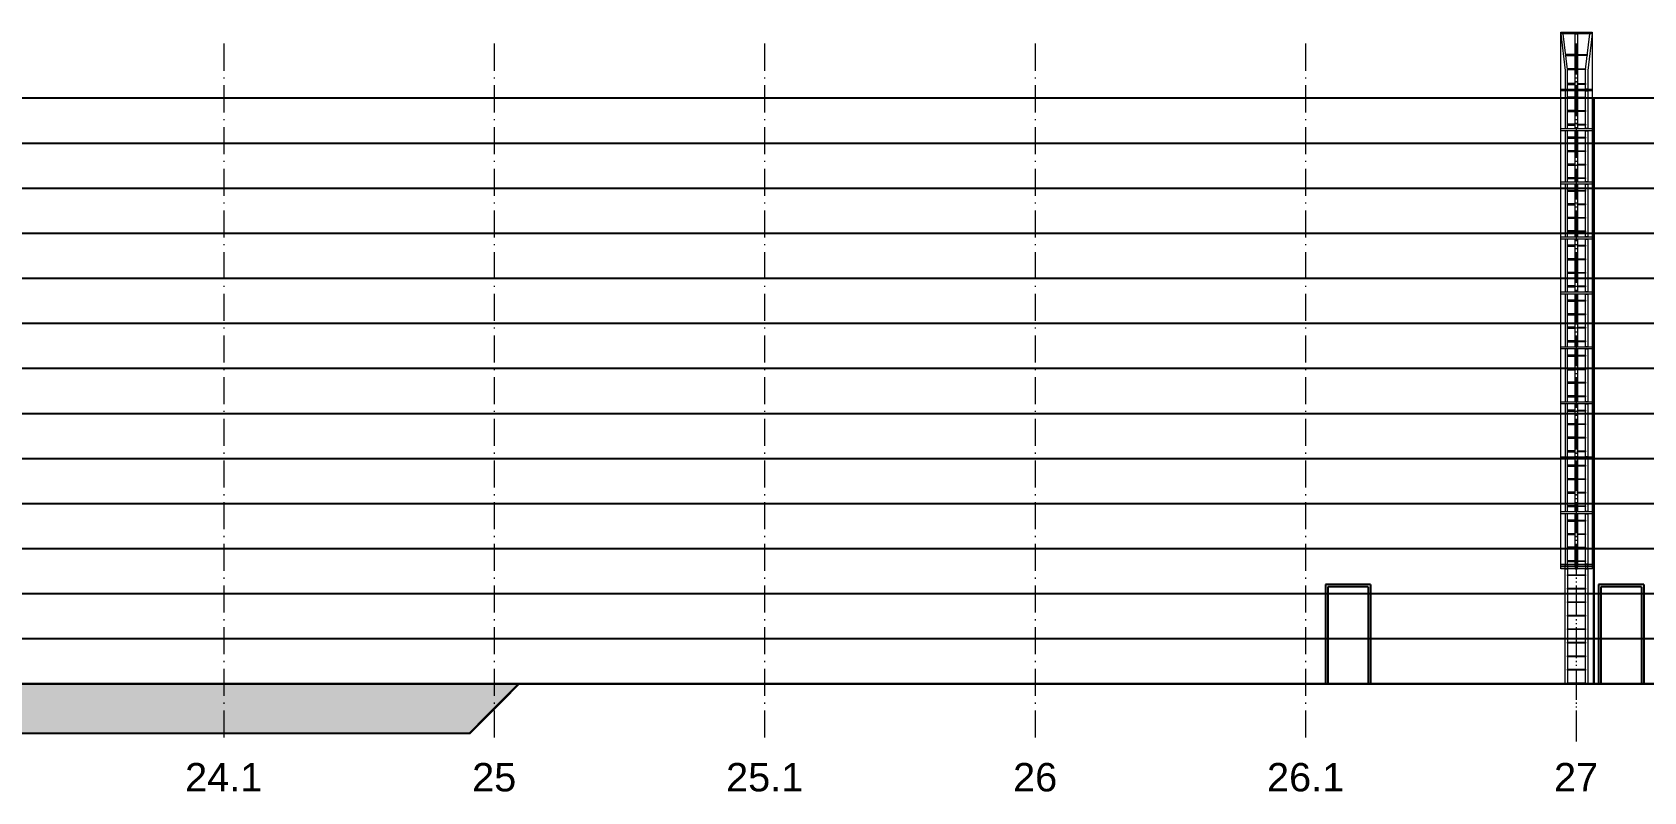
# Model space of a CAD drawing. Header units: millimetres. Extents: x 325046 to 1268204, y 1875583 to 2761998.
# Drawn here: x 983831 to 1019580, y 2408299 to 2425157 of the extents above; entities that cross this region are included whole.
import ezdxf
from ezdxf.enums import TextEntityAlignment as Align

# ---------------------------------------------------------------- set-up
doc = ezdxf.new("R2010")
doc.units = ezdxf.units.MM
doc.header["$LTSCALE"] = 100
doc.linetypes.add('ACAD_ISO10W100', pattern=[18.5, 12, -3, 0.5, -3])
doc.layers.add('FASÁDY filling', color=7, linetype='Continuous', lineweight=5)
doc.layers.add('Objekty - osy', color=5, linetype='ACAD_ISO10W100', lineweight=20)
doc.layers.add('FASÁDY kresba', color=7, linetype='Continuous')
doc.layers.add('Popis OS', color=7, linetype='Continuous', true_color=0xbd0a5d)
doc.layers.add('POŽÁRNÍ ŽEBŘÍK', color=7, linetype='Continuous', lineweight=13, true_color=0x4752b3)
doc.styles.add('ARIL-TENKÝ', font='arial.ttf')

# ---------------------------------------------------------------- blocks, each defined once
blk = doc.blocks.new('A$C4ECB046A')
at = {"layer": 'POŽÁRNÍ ŽEBŘÍK'}
for points in [[(700, 14460), (700, 2549), (0, 2549), (0, 14460)], [(696, 14460), (696, 14420), (0, 14420), (0, 14460)], [(375, 14420), (375, 13199), (325, 13199), (325, 14420)], [(113, 13965), (113, 13945), (325, 13945), (325, 13965)], [(587, 13965), (587, 13945), (375, 13945), (375, 13965)], [(150, 13649), (150, 13629), (325, 13629), (325, 13649)], [(550, 13649), (550, 13629), (375, 13629), (375, 13649)], [(150, 13320), (150, 13300), (325, 13300), (325, 13320)], [(550, 13320), (550, 13300), (375, 13300), (375, 13320)], [(700, 13199), (700, 13160), (0, 13160), (0, 13199)], [(100, 13160), (100, 12319), (150, 12319), (150, 13160)], [(150, 13020), (150, 13000), (325, 13000), (325, 13020)], [(375, 13160), (375, 12319), (325, 12319), (325, 13160)], [(550, 13020), (550, 13000), (375, 13000), (375, 13020)], [(600, 13160), (600, 12319), (550, 12319), (550, 13160)], [(150, 12720), (150, 12700), (325, 12700), (325, 12720)], [(550, 12720), (550, 12700), (375, 12700), (375, 12720)], [(700, 12320), (700, 12269), (0, 12269), (0, 12320)], [(100, 12269), (100, 11139), (150, 11139), (150, 12269)], [(150, 12420), (150, 12400), (325, 12400), (325, 12420)], [(375, 12269), (375, 11139), (325, 11139), (325, 12269)], [(550, 12420), (550, 12400), (375, 12400), (375, 12420)], [(600, 12269), (600, 11139), (550, 11139), (550, 12269)], [(150, 12130), (150, 12110), (325, 12110), (325, 12130)], [(150, 11830), (150, 11810), (325, 11810), (325, 11830)], [(550, 12130), (550, 12110), (375, 12110), (375, 12130)], [(550, 11830), (550, 11810), (375, 11810), (375, 11830)], [(150, 11530), (150, 11510), (325, 11510), (325, 11530)], [(550, 11530), (550, 11510), (375, 11510), (375, 11530)], [(700, 11139), (700, 11089), (0, 11089), (0, 11139)], [(100, 11089), (100, 9919), (150, 9919), (150, 11089)], [(150, 11230), (150, 11210), (325, 11210), (325, 11230)], [(375, 11089), (375, 9919), (325, 9919), (325, 11089)], [(550, 11230), (550, 11210), (375, 11210), (375, 11230)], [(600, 11089), (600, 9919), (550, 9919), (550, 11089)], [(150, 10950), (150, 10930), (325, 10930), (325, 10950)], [(550, 10950), (550, 10930), (375, 10930), (375, 10950)], [(150, 10650), (150, 10630), (325, 10630), (325, 10650)], [(550, 10650), (550, 10630), (375, 10630), (375, 10650)], [(150, 10350), (150, 10330), (325, 10330), (325, 10350)], [(150, 10050), (150, 10030), (325, 10030), (325, 10050)], [(550, 10350), (550, 10330), (375, 10330), (375, 10350)], [(550, 10050), (550, 10030), (375, 10030), (375, 10050)], [(700, 9919), (700, 9869), (0, 9869), (0, 9919)], [(100, 9869), (100, 8699), (150, 8699), (150, 9869)], [(150, 9730), (150, 9710), (325, 9710), (325, 9730)], [(375, 9869), (375, 8699), (325, 8699), (325, 9869)], [(550, 9730), (550, 9710), (375, 9710), (375, 9730)], [(600, 9869), (600, 8699), (550, 8699), (550, 9869)], [(150, 9430), (150, 9410), (325, 9410), (325, 9430)], [(550, 9430), (550, 9410), (375, 9410), (375, 9430)], [(150, 9130), (150, 9110), (325, 9110), (325, 9130)], [(550, 9130), (550, 9110), (375, 9110), (375, 9130)], [(700, 8699), (700, 8649), (0, 8649), (0, 8699)], [(100, 8649), (100, 7479), (150, 7479), (150, 8649)], [(150, 8830), (150, 8810), (325, 8810), (325, 8830)], [(375, 8649), (375, 7479), (325, 7479), (325, 8649)], [(550, 8830), (550, 8810), (375, 8810), (375, 8830)], [(600, 8649), (600, 7479), (550, 7479), (550, 8649)], [(150, 8510), (150, 8490), (325, 8490), (325, 8510)], [(550, 8510), (550, 8490), (375, 8490), (375, 8510)], [(150, 8210), (150, 8190), (325, 8190), (325, 8210)], [(150, 7910), (150, 7890), (325, 7890), (325, 7910)], [(550, 8210), (550, 8190), (375, 8190), (375, 8210)], [(550, 7910), (550, 7890), (375, 7890), (375, 7910)], [(150, 7610), (150, 7590), (325, 7590), (325, 7610)], [(550, 7610), (550, 7590), (375, 7590), (375, 7610)], [(700, 7479), (700, 7429), (0, 7429), (0, 7479)], [(100, 7429), (100, 6259), (150, 6259), (150, 7429)], [(150, 7290), (150, 7270), (325, 7270), (325, 7290)], [(375, 7429), (375, 6259), (325, 6259), (325, 7429)], [(550, 7290), (550, 7270), (375, 7270), (375, 7290)], [(600, 7429), (600, 6259), (550, 6259), (550, 7429)], [(150, 6990), (150, 6970), (325, 6970), (325, 6990)], [(550, 6990), (550, 6970), (375, 6970), (375, 6990)], [(150, 6690), (150, 6670), (325, 6670), (325, 6690)], [(550, 6690), (550, 6670), (375, 6670), (375, 6690)], [(700, 6259), (700, 6209), (0, 6209), (0, 6259)], [(100, 6209), (100, 5039), (150, 5039), (150, 6209)], [(150, 6390), (150, 6370), (325, 6370), (325, 6390)], [(375, 6209), (375, 5039), (325, 5039), (325, 6209)], [(550, 6390), (550, 6370), (375, 6370), (375, 6390)], [(600, 6209), (600, 5039), (550, 5039), (550, 6209)], [(150, 6070), (150, 6050), (325, 6050), (325, 6070)], [(150, 5770), (150, 5750), (325, 5750), (325, 5770)], [(550, 6070), (550, 6050), (375, 6050), (375, 6070)], [(550, 5770), (550, 5750), (375, 5750), (375, 5770)], [(150, 5470), (150, 5450), (325, 5450), (325, 5470)], [(550, 5470), (550, 5450), (375, 5450), (375, 5470)], [(700, 5039), (700, 4989), (0, 4989), (0, 5039)], [(150, 5170), (150, 5150), (325, 5150), (325, 5170)], [(550, 5170), (550, 5150), (375, 5150), (375, 5170)], [(100, 4989), (100, 3819), (150, 3819), (150, 4989)], [(150, 4850), (150, 4830), (325, 4830), (325, 4850)], [(375, 4989), (375, 3819), (325, 3819), (325, 4989)], [(550, 4850), (550, 4830), (375, 4830), (375, 4850)], [(600, 4989), (600, 3819), (550, 3819), (550, 4989)], [(150, 4550), (150, 4530), (325, 4530), (325, 4550)], [(550, 4550), (550, 4530), (375, 4530), (375, 4550)], [(150, 4250), (150, 4230), (325, 4230), (325, 4250)], [(150, 3950), (150, 3930), (325, 3930), (325, 3950)], [(550, 4250), (550, 4230), (375, 4230), (375, 4250)], [(550, 3950), (550, 3930), (375, 3930), (375, 3950)], [(700, 3819), (700, 3769), (0, 3769), (0, 3819)], [(100, 3769), (100, 2599), (150, 2599), (150, 3769)], [(150, 3630), (150, 3610), (325, 3610), (325, 3630)], [(375, 3769), (375, 2599), (325, 2599), (325, 3769)], [(550, 3630), (550, 3610), (375, 3610), (375, 3630)], [(600, 3769), (600, 2599), (550, 2599), (550, 3769)], [(150, 3330), (150, 3310), (325, 3310), (325, 3330)], [(550, 3330), (550, 3310), (375, 3310), (375, 3330)], [(150, 3030), (150, 3010), (325, 3010), (325, 3030)], [(550, 3030), (550, 3010), (375, 3010), (375, 3030)], [(700, 2656), (700, 2606), (0, 2606), (0, 2656)], [(700, 2599), (700, 2549), (0, 2549), (0, 2599)], [(100, 2549), (100, 2656), (150, 2656), (150, 2549)], [(150, 2549), (150, 3), (100, 3), (100, 2549)], [(150, 2730), (150, 2710), (325, 2710), (325, 2730)], [(375, 2549), (375, 2656), (325, 2656), (325, 2549)], [(550, 2730), (550, 2710), (375, 2710), (375, 2730)], [(600, 2549), (600, 2656), (550, 2656), (550, 2549)], [(600, 2549), (600, 3), (550, 3), (550, 2549)], [(550, 2420), (550, 2400), (150, 2400), (150, 2420)], [(550, 2120), (550, 2100), (150, 2100), (150, 2120)], [(550, 1820), (550, 1800), (150, 1800), (150, 1820)], [(550, 1520), (550, 1500), (150, 1500), (150, 1520)], [(550, 1220), (550, 1200), (150, 1200), (150, 1220)], [(550, 920), (550, 900), (150, 900), (150, 920)], [(550, 620), (550, 600), (150, 600), (150, 620)], [(550, 320), (550, 300), (150, 300), (150, 320)], [(550, 20), (550, 0), (150, 0), (150, 20)]]:
    blk.add_lwpolyline(points, close=True, dxfattribs=at)
for points in [[(4, 14420), (100, 13613), (100, 13199), (150, 13199), (150, 13629), (55, 14420)], [(696, 14420), (600, 13613), (600, 13199), (550, 13199), (550, 13629), (645, 14420)], [(375, 13965), (375, 13945)]]:
    blk.add_lwpolyline(points, dxfattribs=at)

msp = doc.modelspace()

# ---------------------------------------------------------------- hatches: boundary and pattern name
at = {"layer": 'FASÁDY filling', "true_color": 0xe3e3e3}
h = msp.add_hatch(color=254, dxfattribs=at)
h.dxf.hatch_style = 1
h.paths.add_polyline_path([(988192.2, 2409595.9), (993528.5, 2409597.4), (994078.6, 2410147.4), (994192.2, 2410695.9), (988192.2, 2410695.9)])
h.paths.add_polyline_path([(994078.6, 2410147.4), (994559.1, 2410638.7), (994628.5, 2410697.4), (994192.2, 2410695.9)])
h.paths.add_polyline_path([(982192.2, 2409595.9), (988192.2, 2409595.9), (988192.2, 2410695.9), (982192.2, 2410695.9)])
h.paths.add_polyline_path([(976192.2, 2409595.9), (982192.2, 2409595.9), (982192.2, 2410695.9), (976192.2, 2410695.9)])
h.paths.add_polyline_path([(922079.4, 2410696.1), (922629.2, 2410196.3), (933529.2, 2410196.3), (934079.1, 2409596.3), (976192.2, 2409595.9), (976192.2, 2410695.9), (958078.5, 2410697.6), (952078.7, 2410696.6)])
h.paths.add_polyline_path([(909530.9, 2409596.5), (910628.4, 2410695.9), (831648.5, 2410694.5), (832748.5, 2409597.2)])
at = {"layer": 'FASÁDY kresba'}
h = msp.add_hatch(dxfattribs=at)
h.set_pattern_fill('_USER', color=256, scale=1000, angle=540, pattern_type=0)
h.set_pattern_definition([(180, (-258, -246302.6), (-4e-13, -1000), [])])
h.paths.add_polyline_path([(783758.7, 2410697.4), (783758.7, 2423701), (1018473.7, 2423697.4), (1018473.7, 2410697.4)])
h = msp.add_hatch(dxfattribs=at)
h.set_pattern_fill('_USER', color=256, scale=1000, angle=540, pattern_type=0)
h.set_pattern_definition([(180, (21851.4, -268302.6), (-4e-13, -1000), [])])
h.paths.add_polyline_path([(1018473.7, 2423697.4), (1018473.7, 2410697.4), (1078473.7, 2410697.4), (1078473.7, 2423696.4), (1066668.7, 2423696.4), (1066668.7, 2423697.4)])

# ---------------------------------------------------------------- linework, layer by layer
for p, q in [((1013519.3, 2412897.4), (1012518.7, 2412897.4)), ((1013469.3, 2412847.4), (1012568.7, 2412847.4)), ((1019579.3, 2412897.4), (1018578.7, 2412897.4)), ((1019529.3, 2412847.4), (1018628.7, 2412847.4))]:
    msp.add_line(p, q, dxfattribs=at)
at = {"layer": 'FASÁDY kresba', "ltscale": 20}
for p, q in [((1012518.7, 2412897.4), (1012518.7, 2410697.4)), ((1012568.7, 2412847.4), (1012568.7, 2410697.4)), ((1013469.3, 2412847.4), (1013469.3, 2410697.4)), ((1013519.3, 2412897.4), (1013519.3, 2410697.4)), ((1018578.7, 2412897.4), (1018578.7, 2410697.4)), ((1018628.7, 2412847.4), (1018628.7, 2410697.4)), ((1019529.3, 2412847.4), (1019529.3, 2410697.4)), ((1019579.3, 2412897.4), (1019579.3, 2410697.4))]:
    msp.add_line(p, q, dxfattribs=at)
at = {"layer": 'FASÁDY kresba', "ltscale": 100}
msp.add_line((994628.5, 2410697.4), (831648.5, 2410694.5), dxfattribs=at)
at = {"layer": 'FASÁDY kresba', "ltscale": 20, "const_width": 50}
for points in [[(1018473.7, 2423697.4), (783758.7, 2423697.4), (783758.7, 2410697.2)], [(1018473.7, 2410697.2), (1018473.7, 2423697.4)], [(1078473.7, 2410697.4), (1078473.7, 2423697.4), (1018473.7, 2423697.4)], [(754078.7, 2409597.3), (765528.5, 2409597.2), (766628.6, 2410697.1), (831648.5, 2410694.5), (832748.5, 2409597.2), (909528.3, 2409594), (910628.7, 2410696.2), (922079.2, 2410696.3), (922629.2, 2410196.3), (933529.2, 2410196.3), (934079.2, 2409596.3), (993534.3, 2409596.3), (994628.5, 2410697.4), (1084409.1, 2410697.4)]]:
    msp.add_lwpolyline(points, dxfattribs=at)
at = {"layer": 'Objekty - osy', "ltscale": 0.5}
for p, q in [((988078.7, 2424903), (988078.7, 2409364.5)), ((994078.7, 2424903), (994078.7, 2409364.5)), ((1000078.7, 2424903), (1000078.7, 2409364.5)), ((1006078.7, 2424903), (1006078.7, 2409364.5)), ((1012078.7, 2424903), (1012078.7, 2409364.5)), ((1018078.7, 2424903), (1018078.7, 2409364.5)), ((1018078.7, 2424817.2), (1018078.7, 2409278.7))]:
    msp.add_line(p, q, dxfattribs=at)

# ---------------------------------------------------------------- block references
at = {"layer": 'POŽÁRNÍ ŽEBŘÍK', "ltscale": 100}
msp.add_blockref('A$C4ECB046A', (1017737, 2410697.4), dxfattribs=at)

# ---------------------------------------------------------------- texts
at = {"layer": 'Popis OS', "linetype": 'ByBlock', "style": 'ARIL-TENKÝ'}
for s, p in [('24.1', (988078.7, 2408622.8)), ('25', (994078.7, 2408622.8)), ('25.1', (1000078.7, 2408622.8)), ('26', (1006078.7, 2408622.8)), ('26.1', (1012078.7, 2408622.8)), ('27', (1018078.7, 2408622.8))]:
    msp.add_text(s, height=630, dxfattribs=at).set_placement(p, align=Align.MIDDLE_CENTER)

doc.saveas('drawing.dxf')
